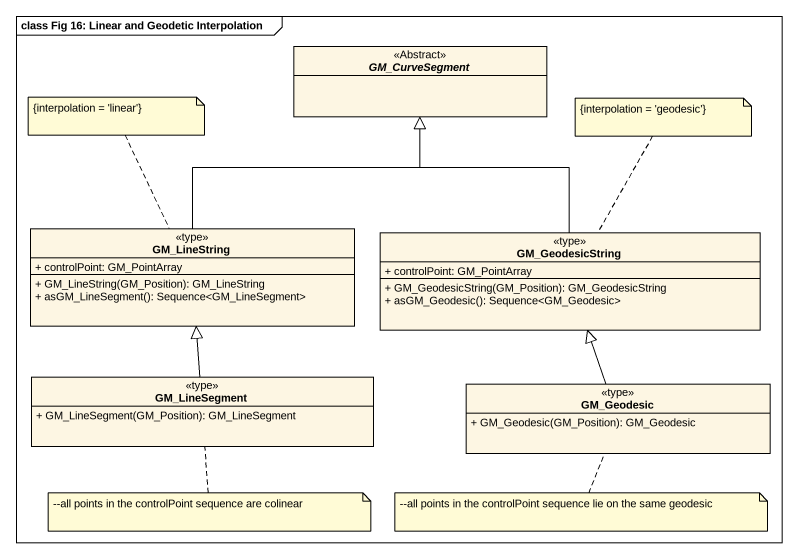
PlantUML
@startuml
mainframe class Fig 16: Linear and Geodetic Interpolation
hide circle
hide empty members
skinparam classAttributeIconSize 0
abstract class GM_CurveSegment <<Abstract>>
class GM_LineString <<type>> {
  + controlPoint: GM_PointArray
  + GM_LineString(GM_Position): GM_LineString
  + asGM_LineSegment(): Sequence<GM_LineSegment>
}
class GM_GeodesicString <<type>> {
  + controlPoint: GM_PointArray
  + GM_GeodesicString(GM_Position): GM_GeodesicString
  + asGM_Geodesic(): Sequence<GM_Geodesic>
}
class GM_LineSegment <<type>> {
  + GM_LineSegment(GM_Position): GM_LineSegment
}
class GM_Geodesic <<type>> {
  + GM_Geodesic(GM_Position): GM_Geodesic
}
GM_LineString -up-|> GM_CurveSegment
GM_GeodesicString -up-|> GM_CurveSegment
GM_LineSegment -up-|> GM_LineString
GM_Geodesic -up-|> GM_GeodesicString
note top of GM_LineString : {interpolation = 'linear'}
note top of GM_GeodesicString : {interpolation = 'geodesic'}
note bottom of GM_LineSegment : --all points in the controlPoint sequence are colinear
note bottom of GM_Geodesic : --all points in the controlPoint sequence lie on the same geodesic
@enduml
